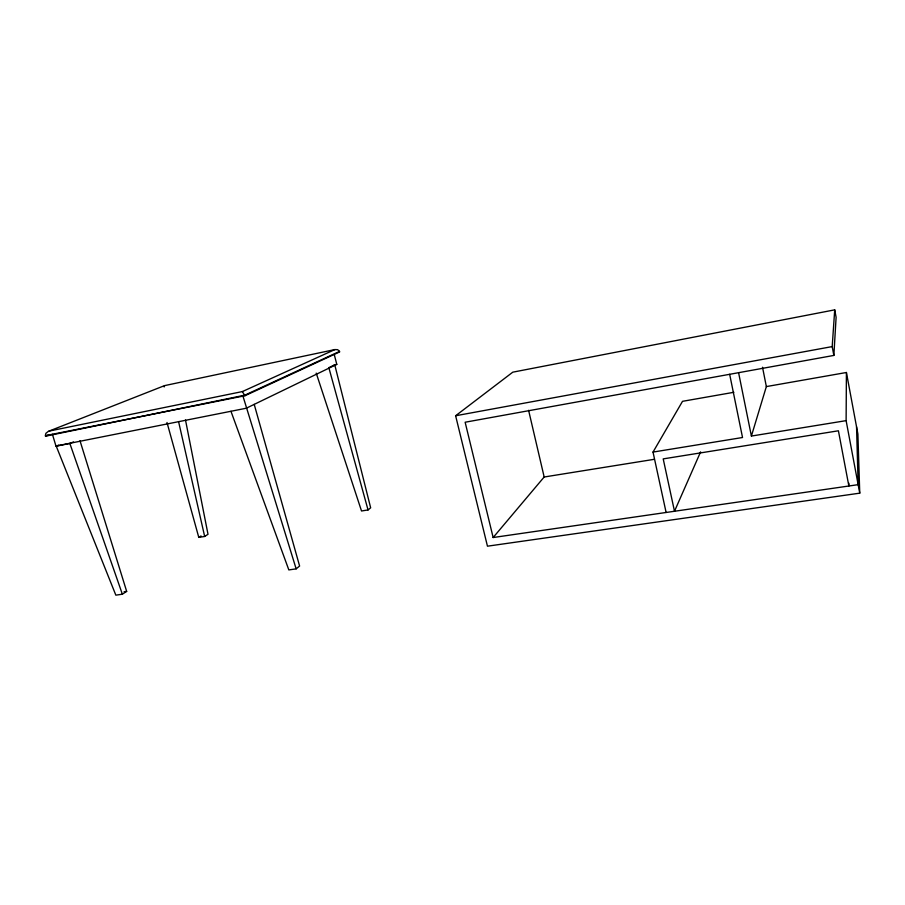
<?xml version="1.0" encoding="UTF-8"?>
<svg xmlns="http://www.w3.org/2000/svg" width="905" height="905" viewBox="0 0 905 905"><rect width="100%" height="100%" fill="white"/><g stroke="black" fill="none" stroke-linecap="round" stroke-linejoin="round"><path stroke-width="1.36" d="M846.118 420.644L846.413 372.498L766.354 386.582L751.399 436.063L846.118 420.644L859.75 493.157L487.456 546.19L455.622 415.757L512.796 372.17L834.715 309.849L836.107 317.316L833.856 355.427L465.136 422.228L493.146 537.525L858.155 484.661L856.549 426.832M833.856 355.427L832.193 346.592L834.715 309.849M700.606 451.878L674.497 511.257L663.207 458.892L838.415 430.791L848.867 486.008L848.856 483.18M666.114 512.479L653.025 452.081L682.517 401.322L733.853 392.295M493.146 537.525L544.165 477.003L654.338 459.31M230.956 411.277L288.831 569.912L296.15 568.86L299.6 566.032L254.215 404.377M316.218 373.109L361.525 510.986L368.041 509.945L370.654 507.807L334.748 364.783M58.701 445.124L56.234 446.154L115.84 595.151L122.367 594.212L126.666 591.384L79.991 440.712M166.995 422.477L198.783 537.4L204.666 536.461L208.003 534.289L185.502 420.022M198.783 537.4L201.023 535.952M334.341 354.884L336.796 364.364L246.251 408.234L55.963 446.041L52.388 434.219M333.572 365.349L328.843 367.645L368.041 509.945M244.916 395.745L339.647 351.909L339.375 351.095L337.599 349.681L334.895 349.568L164.54 385.632L48.395 431.346L45.895 433.314L45.307 435.69L244.916 395.745L242.348 391.582L49.051 431.097M339.522 351.434L244.757 395.191L45.465 436.21L49.39 434.638M242.348 391.582L334.895 349.568M56.234 446.154L69.843 443.45L73.497 441.923M164.54 385.632L164.156 386.944M334.036 364.93L336.796 364.364M455.622 415.757L832.193 346.592M653.025 452.081L742.53 437.511L729.668 374.308M124.064 591.768L126.666 591.384M69.843 443.45L122.367 594.212M296.15 568.86L242.778 395.564M528.599 410.316L544.165 477.003M178.568 421.56L204.666 536.461M738.593 372.69L751.399 436.063M762.519 367.249L766.354 386.582M846.413 372.498L857.895 434.049L859.75 493.157"/></g></svg>
